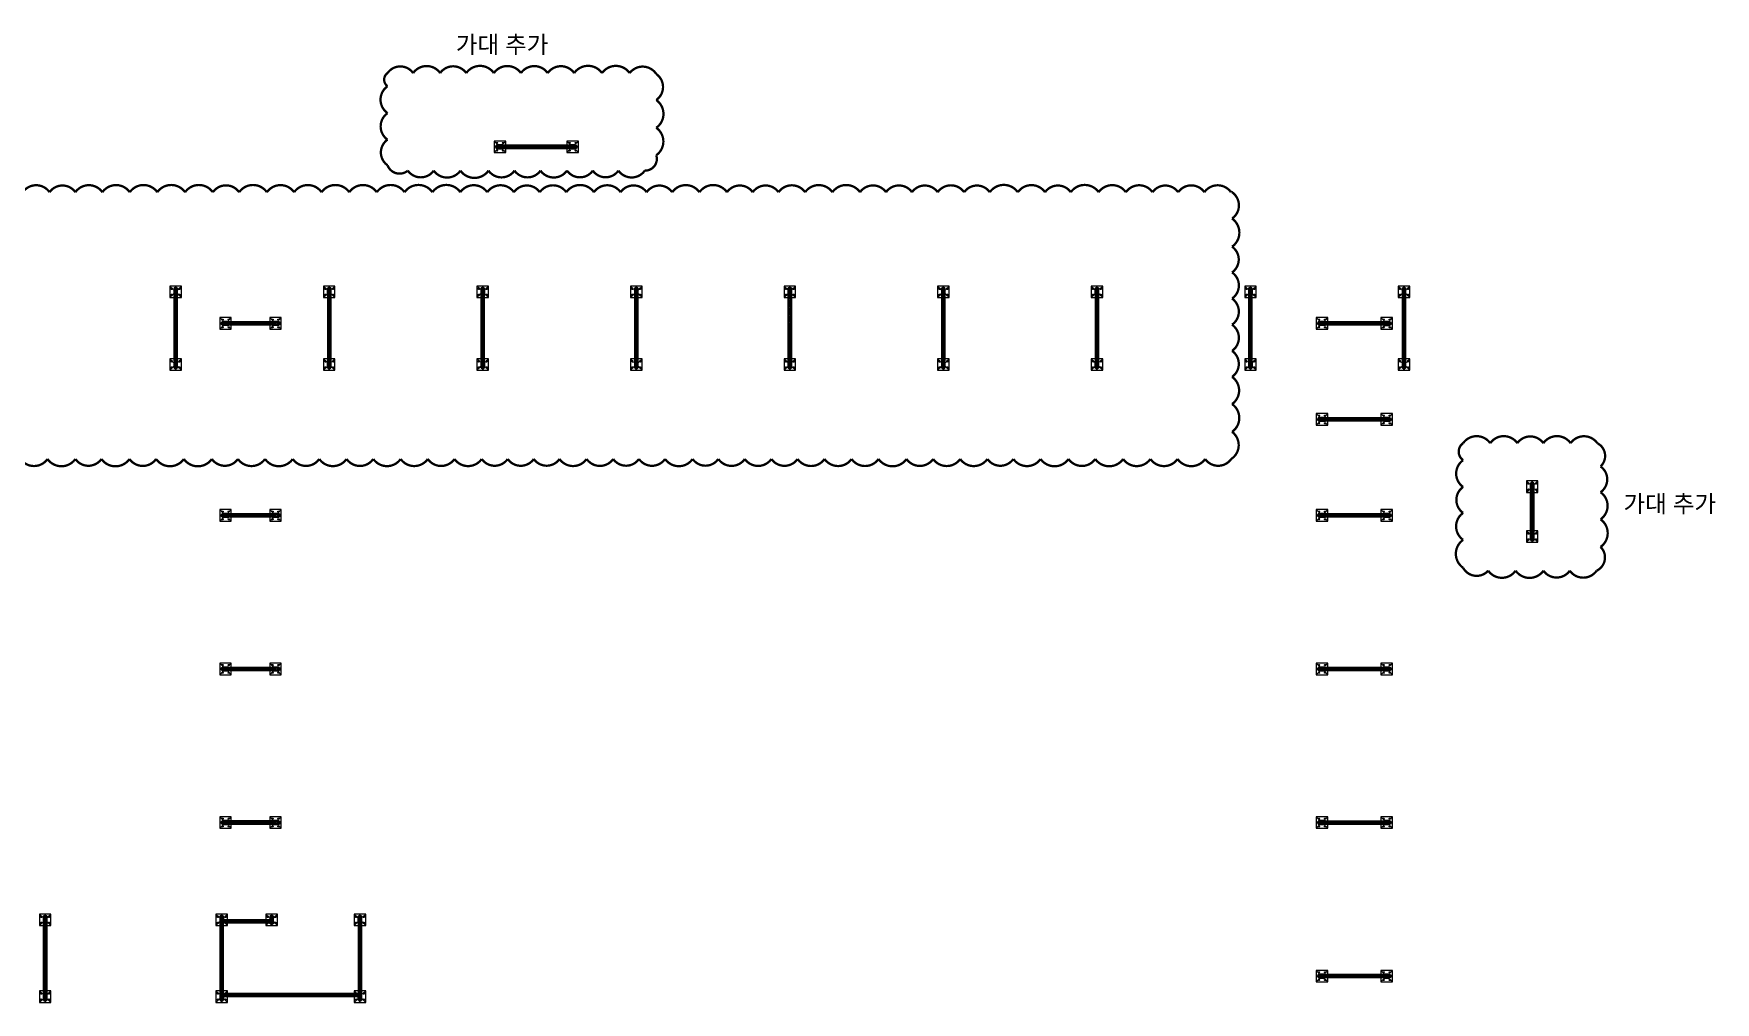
# Model space of a CAD drawing. Header units: millimetres. Extents: x 61566 to 504600, y -69328 to 118800.
# Drawn here: x 408050 to 429956, y 74558 to 87174 of the extents above; entities that cross this region are included whole.
import ezdxf
from ezdxf.enums import TextEntityAlignment as Align

# ---------------------------------------------------------------- set-up
doc = ezdxf.new("R2010")
doc.units = ezdxf.units.MM
doc.header["$LTSCALE"] = 200
doc.linetypes.add('CENTER2', pattern=[1.125, 0.75, -0.125, 0.125, -0.125])
doc.linetypes.add('phl_thick', pattern=[0])
doc.layers.get('DEFPOINTS').update_dxf_attribs({"color": 137})
doc.layers.add('@@P3_P4 환상망 SUPPORT', color=4, linetype='Continuous')
doc.styles.add('SUNJIN', font='malgun.ttf')

# ---------------------------------------------------------------- blocks, each defined once
blk = doc.blocks.new('A$Cd080613a')
at = {"layer": '@@P3_P4 환상망 SUPPORT', "color": 2, "linetype": 'phl_thick'}
for p, q in [((-20, 4.434), (-18.540497, 4.434)), ((-20, 1.034), (-20, 4.434)), ((-20, 1.034), (-18.540497, 1.034)), ((-18.540497, 4.434), (-11.18034, 4.434)), ((-18.540497, 1.034), (-18.540497, 4.434)), ((-18.540497, 1.034), (-11.18034, 1.034)), ((-13.5, 0), (-13.5, 1.034)), ((-13.5, 0), (-8, 0)), ((-11.18034, 4.434), (-10.999621, 4.526016)), ((-11.18034, 1.034), (-11.18034, 4.434)), ((-11.18034, 1.034), (-8.008727, 1.034)), ((-10.999621, 4.526016), (-10.817799, 4.607405)), ((-10.817799, 4.607405), (-10.635521, 4.678167)), ((-10.635521, 4.678167), (-10.453605, 4.738253)), ((-10.5, -10.466), (-10.5, 0)), ((-10.453605, 4.738253), (-10.273729, 4.787376)), ((-10.309559, 6.434007), (10.309559, 6.434007)), ((-10.273729, 4.787376), (-10.096742, 4.825514)), ((-10.096742, 4.825514), (-9.923378, 4.852767)), ((-9.923378, 4.852767), (-9.754732, 4.869109)), ((-9.754732, 4.869109), (-9.592018, 4.874416)), ((-9.43597, 4.869011), (-9.592018, 4.874416)), ((-9.45, 12.285517), (-8.5, 12.834)), ((-9.45, 12.285517), (-9.425949, 12.285517)), ((-9.45, 6.434), (-9.45, 12.285517)), ((-9.286802, 4.852541), (-9.43597, 4.869011)), ((-9.425949, 12.285517), (-9.225178, 12.382765)), ((-9.425949, 6.434), (-9.425949, 12.285517)), ((-9.14507, 4.825103), (-9.286802, 4.852541)), ((-9.225178, 12.382765), (-9.028632, 12.46982)), ((-9.011345, 4.786714), (-9.14507, 4.825103)), ((-9.028632, 12.46982), (-8.835734, 12.547031)), ((-8.886751, 4.737605), (-9.011345, 4.786714)), ((-8.771402, 4.677806), (-8.886751, 4.737605)), ((-8.835734, 12.547031), (-8.645934, 12.614685)), ((-8.66519, 4.60729), (-8.771402, 4.677806)), ((-8.568009, 4.52603), (-8.66519, 4.60729)), ((-8.645934, 12.614685), (-8.458704, 12.673015)), ((-8.479752, 4.434), (-8.568009, 4.52603)), ((-8.5, 12.834), (8.5, 12.834)), ((-8.383024, 4.342905), (-8.479752, 4.434)), ((-8.479752, 4.434), (8.479752, 4.434)), ((-8.458704, 12.673015), (-8.273532, 12.722205)), ((-8.298335, 4.244727), (-8.383024, 4.342905)), ((-8.225616, 4.140826), (-8.298335, 4.244727)), ((-8.273532, 12.722205), (-8.089918, 12.762387)), ((-8.164452, 4.032743), (-8.225616, 4.140826)), ((-8.114311, 3.921798), (-8.164452, 4.032743)), ((-8.073442, 3.805669), (-8.114311, 3.921798)), ((-8.089918, 12.762387), (-7.907369, 12.793645)), ((-8.041426, 3.683749), (-8.073442, 3.805669)), ((-8.018427, 3.556566), (-8.041426, 3.683749)), ((-8.004602, 3.42465), (-8.018427, 3.556566)), ((-8.006255, 0.977988), (-8.008727, 1.034)), ((-8.004136, 0.924002), (-8.006255, 0.977988)), ((-8.000031, 3.288557), (-8.004602, 3.42465)), ((-8.002394, 0.872075), (-8.004136, 0.924002)), ((-8.001102, 0.822352), (-8.002394, 0.872075)), ((-8.000288, 0.774408), (-8.001102, 0.822352)), ((-8, 0.727727), (-8.000288, 0.774408)), ((-8, -0.157176), (-8, 3.288561)), ((-7.997347, 2.169936), (-8, 2.238707)), ((-7.989459, 2.102767), (-7.997347, 2.169936)), ((-7.976272, 2.037446), (-7.989459, 2.102767)), ((-7.957771, 1.974207), (-7.976272, 2.037446)), ((-7.934047, 1.913249), (-7.957771, 1.974207)), ((-7.905217, 1.854768), (-7.934047, 1.913249)), ((-7.907369, 12.793645), (-7.725397, 12.816016)), ((-7.871396, 1.798956), (-7.905217, 1.854768)), ((-7.832213, 1.745381), (-7.871396, 1.798956)), ((-7.78686, 1.693336), (-7.832213, 1.745381)), ((-7.735268, 1.643293), (-7.78686, 1.693336)), ((-7.677382, 1.595741), (-7.735268, 1.643293)), ((-7.725397, 12.816016), (-7.543511, 12.829488)), ((-7.613221, 1.551128), (-7.677382, 1.595741)), ((-7.54299, 1.509804), (-7.613221, 1.551128)), ((-7.543511, 12.829488), (-7.361216, 12.834)), ((-7.466933, 1.472099), (-7.54299, 1.509804)), ((-7.385253, 1.438355), (-7.466933, 1.472099)), ((-7.298238, 1.408783), (-7.385253, 1.438355)), ((-7.17892, 12.829488), (-7.361216, 12.834)), ((-7.206336, 1.383563), (-7.298238, 1.408783)), ((-7.110023, 1.362871), (-7.206336, 1.383563)), ((-6.997035, 12.816016), (-7.17892, 12.829488)), ((-7.009788, 1.34687), (-7.110023, 1.362871)), ((-6.90625, 1.335597), (-7.009788, 1.34687)), ((-6.815063, 12.793645), (-6.997035, 12.816016)), ((-6.800099, 1.329011), (-6.90625, 1.335597)), ((-6.632514, 12.762387), (-6.815063, 12.793645)), ((-6.691977, 1.327135), (-6.800099, 1.329011)), ((-6.691977, 1.327135), (-6.581325, 1.329907)), ((-6.4489, 12.722205), (-6.632514, 12.762387)), ((-6.581325, 1.329907), (-6.467915, 1.337363)), ((-6.467915, 1.337363), (-6.352408, 1.349526)), ((-6.263728, 12.673015), (-6.4489, 12.722205)), ((-6.352408, 1.349526), (-6.235472, 1.366419)), ((-6.076497, 12.614685), (-6.263728, 12.673015)), ((-6.235472, 1.366419), (-6.117777, 1.387979)), ((-6.117777, 1.387979), (-6, 1.414014)), ((-5.886698, 12.547031), (-6.076497, 12.614685)), ((-6, 1.414014), (-5.30323, 1.57262)), ((-6, -1.216), (-6, 1.414014)), ((-5.6938, 12.46982), (-5.886698, 12.547031)), ((-5.497254, 12.382765), (-5.6938, 12.46982)), ((-5.296482, 12.285517), (-5.497254, 12.382765)), ((-5.30323, 1.57262), (-4.617331, 1.711087)), ((-5.296482, 12.285517), (-4.129467, 12.285517)), ((-5.296482, 6.434), (-5.296482, 12.285517)), ((-4.617331, 1.711087), (-3.940787, 1.829986)), ((-4.129467, 12.285517), (-3.727924, 12.382765)), ((-4.129467, 6.434), (-4.129467, 12.285517)), ((-3.940787, 1.829986), (-3.272149, 1.929801)), ((-3.727924, 12.382765), (-3.334832, 12.46982)), ((-3.334832, 12.46982), (-2.949037, 12.547031)), ((-3.272149, 1.929801), (-2.610019, 2.010935)), ((-2.949037, 12.547031), (-2.569437, 12.614685)), ((-2.610019, 2.010935), (-1.953047, 2.07371)), ((-2.569437, 12.614685), (-2.194977, 12.673015)), ((-2.194977, 12.673015), (-1.824632, 12.722205)), ((-1.953047, 2.07371), (-1.299912, 2.118373)), ((-1.824632, 12.722205), (-1.457404, 12.762387)), ((-1.457404, 12.762387), (-1.092307, 12.793645)), ((-1.299912, 2.118373), (-0.649322, 2.145102)), ((-1.092307, 12.793645), (-0.728363, 12.816016)), ((-0.728363, 12.816016), (-0.364591, 12.829488)), ((-0.649322, 2.145102), (0, 2.154)), ((-0.364591, 12.829488), (0, 12.834)), ((0.364591, 12.829488), (0, 12.834)), ((0.649322, 2.145102), (0, 2.154)), ((0.728363, 12.816016), (0.364591, 12.829488)), ((1.299912, 2.118373), (0.649322, 2.145102)), ((1.092307, 12.793645), (0.728363, 12.816016)), ((1.457404, 12.762387), (1.092307, 12.793645)), ((1.953047, 2.07371), (1.299912, 2.118373)), ((1.824632, 12.722205), (1.457404, 12.762387)), ((2.194977, 12.673015), (1.824632, 12.722205)), ((2.610019, 2.010935), (1.953047, 2.07371)), ((2.569437, 12.614685), (2.194977, 12.673015)), ((2.949037, 12.547031), (2.569437, 12.614685)), ((3.272149, 1.929801), (2.610019, 2.010935)), ((3.334832, 12.46982), (2.949037, 12.547031)), ((3.940787, 1.829986), (3.272149, 1.929801)), ((3.727924, 12.382765), (3.334832, 12.46982)), ((4.129467, 12.285517), (3.727924, 12.382765)), ((4.617331, 1.711087), (3.940787, 1.829986)), ((4.129467, 12.285517), (5.296482, 12.285517)), ((4.129467, 6.434), (4.129467, 12.285517)), ((5.30323, 1.57262), (4.617331, 1.711087)), ((5.296482, 12.285517), (5.517089, 12.391922)), ((5.296482, 6.434), (5.296482, 12.285517)), ((6, 1.414014), (5.30323, 1.57262)), ((5.517089, 12.391922), (5.732653, 12.48604)), ((5.732653, 12.48604), (5.943938, 12.568319)), ((5.943938, 12.568319), (6.151669, 12.639125)), ((6.117777, 1.387979), (6, 1.414014)), ((6, -1.216), (6, 1.414014)), ((6.235472, 1.366419), (6.117777, 1.387979)), ((6.151669, 12.639125), (6.356539, 12.698744)), ((6.352408, 1.349526), (6.235472, 1.366419)), ((6.467915, 1.337363), (6.352408, 1.349526)), ((6.356539, 12.698744), (6.559224, 12.747389)), ((6.581325, 1.329907), (6.467915, 1.337363)), ((6.559224, 12.747389), (6.760381, 12.785202)), ((6.691977, 1.327135), (6.581325, 1.329907)), ((6.691977, 1.327135), (6.800099, 1.329011)), ((6.760381, 12.785202), (6.960663, 12.812253)), ((6.800099, 1.329011), (6.90625, 1.335597)), ((6.90625, 1.335597), (7.009788, 1.34687)), ((6.960663, 12.812253), (7.160721, 12.828542)), ((7.009788, 1.34687), (7.110023, 1.362871)), ((7.110023, 1.362871), (7.206336, 1.383563)), ((7.160721, 12.828542), (7.361216, 12.834)), ((7.206336, 1.383563), (7.298238, 1.408783)), ((7.298238, 1.408783), (7.385253, 1.438355)), ((7.583949, 12.827266), (7.361216, 12.834)), ((7.385253, 1.438355), (7.466933, 1.472099)), ((7.466933, 1.472099), (7.54299, 1.509804)), ((7.54299, 1.509804), (7.613221, 1.551128)), ((7.806234, 12.80717), (7.583949, 12.827266)), ((7.613221, 1.551128), (7.677382, 1.595741)), ((7.677382, 1.595741), (7.735268, 1.643293)), ((7.735268, 1.643293), (7.78686, 1.693336)), ((7.78686, 1.693336), (7.832213, 1.745381)), ((8.028974, 12.773795), (7.806234, 12.80717)), ((7.832213, 1.745381), (7.871395, 1.798957)), ((7.871395, 1.798957), (7.905217, 1.854768)), ((7.905217, 1.854768), (7.934047, 1.913249)), ((7.934047, 1.913249), (7.957771, 1.974207)), ((7.957771, 1.974207), (7.976272, 2.037446)), ((7.976272, 2.037446), (7.989459, 2.102767)), ((7.989459, 2.102767), (7.997347, 2.169936)), ((7.997347, 2.169936), (8, 2.238707)), ((8, 3.288561), (8.004602, 3.42465)), ((8, -0.157176), (8, 3.288561)), ((8, 0.727727), (8.000288, 0.774408)), ((8, 0), (13.5, 0)), ((8.000288, 0.774408), (8.001102, 0.822352)), ((8.001102, 0.822352), (8.002394, 0.872075)), ((8.002394, 0.872075), (8.004128, 0.923982)), ((8.004128, 0.923982), (8.006255, 0.977988)), ((8.004602, 3.42465), (8.018427, 3.556566)), ((8.006255, 0.977988), (8.008727, 1.034)), ((8.008727, 1.034), (20, 1.034)), ((8.018427, 3.556566), (8.041426, 3.683749)), ((8.253062, 12.727113), (8.028974, 12.773795)), ((8.041426, 3.683749), (8.073442, 3.805669)), ((8.073442, 3.805669), (8.114311, 3.921798)), ((8.114311, 3.921798), (8.164452, 4.032743)), ((8.164452, 4.032743), (8.225616, 4.140826)), ((8.225616, 4.140826), (8.298335, 4.244727)), ((8.479397, 12.666988), (8.253062, 12.727113)), ((8.298335, 4.244727), (8.383024, 4.342905)), ((8.383024, 4.342905), (8.4798, 4.433966)), ((8.70889, 12.593179), (8.479397, 12.666988)), ((8.479752, 4.434), (8.567993, 4.526015)), ((9.45, 12.285517), (8.5, 12.834)), ((8.567993, 4.526015), (8.665364, 4.607404)), ((8.665364, 4.607404), (8.772082, 4.678167)), ((8.942483, 12.505333), (8.70889, 12.593179)), ((8.772082, 4.678167), (8.888251, 4.738253)), ((8.888251, 4.738253), (9.013275, 4.787375)), ((9.181157, 12.402978), (8.942483, 12.505333)), ((9.013275, 4.787375), (9.146859, 4.825513)), ((9.146859, 4.825513), (9.288848, 4.852767)), ((9.425949, 12.285517), (9.181157, 12.402978)), ((9.288848, 4.852767), (9.438622, 4.869109)), ((9.425949, 12.285517), (9.45, 12.285517)), ((9.425949, 6.434), (9.425949, 12.285517)), ((9.438622, 4.869109), (9.595039, 4.874416)), ((9.45, 6.434), (9.45, 12.285517)), ((9.757758, 4.869011), (9.595039, 4.874416)), ((9.925931, 4.852541), (9.757758, 4.869011)), ((10.099052, 4.825103), (9.925931, 4.852541)), ((10.276366, 4.786714), (10.099052, 4.825103)), ((10.45592, 4.737606), (10.276366, 4.786714)), ((10.63676, 4.677807), (10.45592, 4.737606)), ((10.5, -10.466), (10.5, 0)), ((10.81822, 4.607291), (10.63676, 4.677807)), ((10.999636, 4.526031), (10.81822, 4.607291)), ((11.18034, 4.434), (10.999636, 4.526031)), ((11.18034, 4.434), (18.540497, 4.434)), ((11.18034, 1.034), (11.18034, 4.434)), ((13.5, 0), (13.5, 1.034)), ((18.540497, 4.434), (20, 4.434)), ((18.540497, 1.034), (18.540497, 4.434)), ((20, 1.034), (20, 4.434)), ((-17.5, -10.466), (-6.800735, -10.466)), ((-17.5, -18.466001), (-17.5, -10.466)), ((-17.5, -18.466001), (17.5, -18.466001)), ((-6.800735, -16.249999), (-6.800735, -10.466)), ((-6.800735, -16.249999), (6.800735, -16.249999)), ((-6, -1.216), (6, -1.216)), ((-5, -20.63), (-5, -18.466001)), ((-4.064, -21.565999), (-5, -20.63)), ((-5, -20.63), (5, -20.63)), ((-4.064, -21.565999), (4.064, -21.565999)), ((4.064, -21.565999), (5, -20.63)), ((5, -20.63), (5, -18.466001)), ((6.800735, -10.466), (17.5, -10.466)), ((6.800735, -16.249999), (6.800735, -10.466)), ((14.5, -18.466001), (14.5, -10.466)), ((17.5, -18.466001), (17.5, -10.466))]:
    blk.add_line(p, q, dxfattribs=at)
for centre, start, end in [((-10.309559, -0.066037), 90.0000006357, 136.1868593859), ((10.309559, -0.066037), 43.8131406141, 89.9999993643)]:
    blk.add_arc(centre, 6.500044, start, end, dxfattribs=at)
for centre, start_param, end_param in [((-6, -0.157176), 3.1415926536, 4.7123889763), ((6, -0.157176), 4.7123889844, 6.2831853072)]:
    blk.add_ellipse(centre, major_axis=(2, 0), ratio=0.529412, start_param=start_param, end_param=end_param, dxfattribs=at)
blk = doc.blocks.new('A$Cbd301f87')
at = {"layer": '@@P3_P4 환상망 SUPPORT', "color": 5, "linetype": 'Continuous', "lineweight": 0, "extrusion": (2.22045e-16, 1, -2.22045e-16)}
for p, q in [((-75, 129), (75, 129)), ((-75, -21), (-75, 129)), ((-56.5, 97.5), (-56.5, 90.5)), ((-56.5, 17.5), (-56.5, 10.5)), ((-43.5, 90.5), (-43.5, 97.5)), ((-43.5, 10.5), (-43.5, 17.5)), ((-25, 55), (-25, 92)), ((-21, 55), (-25, 55)), ((-25, 16), (-25, 53)), ((-25, 53), (-21, 53)), ((-21, 92), (-21, 55)), ((-21, 53), (-21, 16)), ((-17, 100), (17, 100)), ((17, 96), (-17, 96)), ((-17, 12), (17, 12)), ((17, 8), (-17, 8)), ((21, 55), (21, 92)), ((25, 55), (21, 55)), ((21, 16), (21, 53)), ((21, 53), (25, 53)), ((25, 92), (25, 55)), ((25, 53), (25, 16)), ((43.5, 97.5), (43.5, 90.5)), ((43.5, 17.5), (43.5, 10.5)), ((56.5, 90.5), (56.5, 97.5)), ((56.5, 10.5), (56.5, 17.5)), ((75, 129), (75, -21)), ((75, -21), (-75, -21))]:
    blk.add_line(p, q, dxfattribs=at)
at = {"layer": '@@P3_P4 환상망 SUPPORT', "color": 10, "linetype": 'CENTER2', "lineweight": 0, "extrusion": (2.22045e-16, 1, -2.22045e-16)}
for p, q in [((-75, 129), (75, -21)), ((75, 129), (-75, -21))]:
    blk.add_line(p, q, dxfattribs=at)
at = {"layer": '@@P3_P4 환상망 SUPPORT', "color": 5, "linetype": 'Continuous', "lineweight": 0, "extrusion": (-4.93038e-32, -2.22045e-16, -1)}
blk.add_circle((15, 18), 4, dxfattribs=at)
at = {"layer": '@@P3_P4 환상망 SUPPORT', "color": 5, "linetype": 'Continuous', "lineweight": 0}
blk.add_circle((15, 90), 4, dxfattribs=at)
for centre, radius, start, end in [((-50, 97.5), 6.5, 0, 180), ((-50, 90.5), 6.5, 180, 0), ((-50, 17.5), 6.5, 0, 180), ((-50, 10.5), 6.5, 180, 0), ((-17, 92), 4, 90, 180), ((-17, 16), 4, 180, 270), ((17, 92), 4, 0, 90), ((17, 16), 4, 270, 0), ((50, 97.5), 6.5, 0, 180), ((50, 90.5), 6.5, 180, 0), ((50, 17.5), 6.5, 0, 180), ((50, 10.5), 6.5, 180, 0)]:
    blk.add_arc(centre, radius, start, end, dxfattribs=at)
at = {"layer": '@@P3_P4 환상망 SUPPORT', "color": 5, "linetype": 'Continuous', "lineweight": 0, "extrusion": (-4.93038e-32, -2.22045e-16, -1)}
for centre, start, end in [((17, 92), 0, 90), ((17, 16), 270, 0), ((-17, 92), 90, 180), ((-17, 16), 180, 270)]:
    blk.add_arc(centre, 8, start, end, dxfattribs=at)
at = {"layer": '@@P3_P4 환상망 SUPPORT', "color": 2, "linetype": 'Continuous', "xscale": -1}
blk.add_blockref('A$Cd080613a', (0, 100), dxfattribs=at)
at = {"layer": '@@P3_P4 환상망 SUPPORT', "color": 2, "linetype": 'Continuous', "rotation": 180}
blk.add_blockref('A$Cd080613a', (0, 8), dxfattribs=at)
blk = doc.blocks.new('A$C5ad7675c')
at = {"layer": '@@P3_P4 환상망 SUPPORT', "linetype": 'phl_thick'}
for p, q in [((-20.5, 31.329156), (-20.5, 36.1)), ((-20.5, 4.099998), (-20.5, 29.670844)), ((-18, 4.099998), (-18, 36.1)), ((-16.4, 2.5), (16.4, 2.5)), ((-15.6, 41), (-15.1, 41)), ((-15.6, 38.5), (-15.1, 38.5)), ((-13.5, 33.5), (-13.5, 36.9)), ((-13.5, 33.5), (-11, 33.5)), ((-11, 33.5), (-11, 36.9)), ((11, 33.5), (11, 36.9)), ((11, 33.5), (13.5, 33.5)), ((13.5, 33.5), (13.5, 36.9)), ((15.1, 41), (15.6, 41)), ((15.1, 38.5), (15.6, 38.5)), ((18, 4.099998), (18, 36.1)), ((20.5, 31.329156), (20.5, 36.1)), ((20.5, 4.099998), (20.5, 29.670844)), ((-20.5, -29.670845), (-20.5, -4.099998)), ((-20.5, -36.099998), (-20.5, -31.329155)), ((-18, -36.099998), (-18, -4.099998)), ((-16.4, -2.5), (16.4, -2.5)), ((-15.6, -38.5), (-15.1, -38.5)), ((-15.6, -41), (-15.1, -41)), ((-13.5, -33.5), (-11, -33.5)), ((-13.5, -36.900002), (-13.5, -33.5)), ((-11, -36.900002), (-11, -33.5)), ((11, -33.5), (13.5, -33.5)), ((11, -36.900002), (11, -33.5)), ((13.5, -36.900002), (13.5, -33.5)), ((15.1, -38.5), (15.6, -38.5)), ((15.1, -41), (15.6, -41)), ((18, -36.099998), (18, -4.099998)), ((20.5, -29.670845), (20.5, -4.099998)), ((20.5, -36.099998), (20.5, -31.329155))]:
    blk.add_line(p, q, dxfattribs=at)
for centre, radius, start, end in [((-19.25, 31.329156), 1.250001, 180, 213.5573073642), ((-15.6, 36.1), 4.9, 89.9999999125, 180), ((-19.25, 29.670844), 1.25, 146.4426896568, 180), ((-16.4, 4.1), 4.1, 180, 270.0000051939), ((-16.4, -4.1), 4.1, 89.9999948061, 180), ((-20.5, 30.5), 0.25, 326.4426865497, 33.5573134503), ((-15.6, 36.1), 2.4, 90.0000095032, 180), ((-16.4, 4.1), 1.6, 180, 270.0000136712), ((-15.1, 36.9), 4.1, 0, 89.9999998633), ((-15.1, 36.9), 1.6, 0, 90.0000136712), ((15.1, 36.9), 4.1, 90.0000001372, 180), ((15.1, 36.9), 1.6, 89.9999863288, 180), ((15.6, 36.1), 4.9, 0, 90.0000000871), ((15.6, 36.1), 2.4, 0, 89.9999904968), ((16.4, 4.1), 1.6, 269.9999863288, 0), ((16.4, 4.1), 4.1, 269.9999948061, 0), ((16.4, -4.1), 4.1, 0, 90.0000051939), ((20.5, 30.5), 0.25, 146.4426865497, 213.5573134503), ((19.25, 31.329156), 1.25, 326.4426896568, 0), ((19.25, 29.670844), 1.250001, 0, 33.5573073642), ((-19.25, -29.670844), 1.250001, 180.0000580064, 213.5573802197), ((-19.25, -31.329156), 1.25, 146.4426168014, 180), ((-15.6, -36.1), 4.9, 180, 269.9999956273), ((-20.5, -30.5), 0.25, 326.443050827, 33.556949173), ((-16.4, -4.1), 1.6, 89.9999863288, 180), ((-15.6, -36.1), 2.4, 180, 269.9999904968), ((-15.1, -36.9), 1.6, 269.9999863288, 0), ((-15.1, -36.9), 4.1, 269.9999948061, 0), ((15.1, -36.9), 4.1, 180, 270.0000051939), ((15.1, -36.9), 1.6, 180, 270.0000136712), ((15.6, -36.1), 2.4, 270.0000095032, 0), ((15.6, -36.1), 4.9, 270.0000043727, 0), ((16.4, -4.1), 1.6, 0, 90.0000136712), ((20.5, -30.5), 0.25, 146.443050827, 213.556949173), ((19.25, -29.670844), 1.25, 326.4426168014, 0), ((19.25, -31.329156), 1.250001, 0.0000580064, 33.5573802197)]:
    blk.add_arc(centre, radius, start, end, dxfattribs=at)
blk = doc.blocks.new('*U3935')
at = {"layer": '@@P3_P4 환상망 SUPPORT', "linetype": 'phl_thick'}
for p, q in [((-20, 0), (-20, 758)), ((-16, 0), (-16, 758)), ((-15, 0), (-15, 758)), ((-11, 0), (-11, 758)), ((-7, 717), (-7, 733)), ((-7, 667), (-7, 683)), ((7, 717), (7, 733)), ((7, 667), (7, 683)), ((11, 0), (11, 758)), ((15, 0), (15, 758)), ((16, 0), (16, 758)), ((20, 0), (20, 758)), ((-7, 617), (-7, 633)), ((-7, 567), (-7, 583)), ((-7, 517), (-7, 533)), ((-7, 467), (-7, 483)), ((7, 617), (7, 633)), ((7, 567), (7, 583)), ((7, 517), (7, 533)), ((7, 467), (7, 483)), ((-7, 417), (-7, 433)), ((-7, 367), (-7, 383)), ((-7, 317), (-7, 333)), ((-7, 267), (-7, 283)), ((-7, 217), (-7, 233)), ((7, 417), (7, 433)), ((7, 367), (7, 383)), ((7, 317), (7, 333)), ((7, 267), (7, 283)), ((7, 217), (7, 233)), ((-7, 167), (-7, 183)), ((-7, 117), (-7, 133)), ((-7, 67), (-7, 83)), ((-7, 17), (-7, 33)), ((7, 167), (7, 183)), ((7, 117), (7, 133)), ((7, 67), (7, 83)), ((7, 17), (7, 33))]:
    blk.add_line(p, q, dxfattribs=at)
at = {"layer": '@@P3_P4 환상망 SUPPORT', "linetype": 'Continuous'}
for p, q in [((-20, 758), (20, 758)), ((-20, 0), (20, 0))]:
    blk.add_line(p, q, dxfattribs=at)
at = {"layer": '@@P3_P4 환상망 SUPPORT', "linetype": 'phl_thick'}
for centre, start, end in [((0, 733), 0.0003, 180.0003), ((0, 717), 180.0003, 0.0003), ((0, 683), 0.0003, 180.0003), ((0, 667), 180.0003, 0.0003), ((0, 633), 0.0003, 180.0003), ((0, 617), 180.0003, 0.0003), ((0, 583), 0.0003, 180.0003), ((0, 567), 180.0003, 0.0003), ((0, 533), 0.0003, 180.0003), ((0, 517), 180.0003, 0.0003), ((0, 483), 0.0003, 180.0003), ((0, 467), 180.0003, 0.0003), ((0, 433), 0.0003, 180.0003), ((0, 417), 180.0003, 0.0003), ((0, 383), 0.0003, 180.0003), ((0, 367), 180.0003, 0.0003), ((0, 333), 0.0003, 180.0003), ((0, 317), 180.0003, 0.0003), ((0, 283), 0.0003, 180.0003), ((0, 267), 180.0003, 0.0003), ((0, 233), 0.0003, 180.0003), ((0, 217), 180.0003, 0.0003), ((0, 183), 0.0003, 180.0003), ((0, 167), 180.0003, 0.0003), ((0, 133), 0.0003, 180.0003), ((0, 117), 180.0003, 0.0003), ((0, 83), 0.0003, 180.0003), ((0, 67), 180.0003, 0.0003), ((0, 33), 0.0003, 180.0003), ((0, 17), 180.0003, 0.0003)]:
    blk.add_arc(centre, 7, start, end, dxfattribs=at)
blk = doc.blocks.new('*U3942')
at = {"layer": '@@P3_P4 환상망 SUPPORT', "linetype": 'phl_thick'}
for p, q in [((-20.5, 0), (-20.5, 916)), ((-15.6, 0), (-15.6, 916)), ((-15.1, 0), (-15.1, 916)), ((-11, 0), (-11, 916)), ((-7, 867), (-7, 883)), ((7, 867), (7, 883)), ((11, 0), (11, 916)), ((15.1, 0), (15.1, 916)), ((15.6, 0), (15.6, 916)), ((20.5, 0), (20.5, 916)), ((-7, 817), (-7, 833)), ((-7, 767), (-7, 783)), ((-7, 717), (-7, 733)), ((-7, 667), (-7, 683)), ((7, 817), (7, 833)), ((7, 767), (7, 783)), ((7, 717), (7, 733)), ((7, 667), (7, 683)), ((-7, 617), (-7, 633)), ((-7, 567), (-7, 583)), ((-7, 517), (-7, 533)), ((-7, 467), (-7, 483)), ((7, 617), (7, 633)), ((7, 567), (7, 583)), ((7, 517), (7, 533)), ((7, 467), (7, 483)), ((-7, 417), (-7, 433)), ((-7, 367), (-7, 383)), ((-7, 317), (-7, 333)), ((-7, 267), (-7, 283)), ((-7, 217), (-7, 233)), ((7, 417), (7, 433)), ((7, 367), (7, 383)), ((7, 317), (7, 333)), ((7, 267), (7, 283)), ((7, 217), (7, 233)), ((-7, 167), (-7, 183)), ((-7, 117), (-7, 133)), ((-7, 67), (-7, 83)), ((-7, 17), (-7, 33)), ((7, 167), (7, 183)), ((7, 117), (7, 133)), ((7, 67), (7, 83)), ((7, 17), (7, 33))]:
    blk.add_line(p, q, dxfattribs=at)
at = {"layer": '@@P3_P4 환상망 SUPPORT', "linetype": 'Continuous'}
for p, q in [((-20.5, 916), (20.5, 916)), ((-20.5, 0), (20.5, 0))]:
    blk.add_line(p, q, dxfattribs=at)
at = {"layer": '@@P3_P4 환상망 SUPPORT', "linetype": 'phl_thick'}
for centre, start, end in [((0, 883.000037), 0.0003062585, 180.0003062585), ((0, 866.999963), 180.0003062585, 0.0003062585), ((0, 833.000037), 0.0003062585, 180.0003062585), ((0, 816.999963), 180.0003062585, 0.0003062585), ((0, 783.000037), 0.0003062585, 180.0003062585), ((0, 766.999963), 180.0003062585, 0.0003062585), ((0, 733.000037), 0.0003062585, 180.0003062585), ((0, 716.999963), 180.0003062585, 0.0003062585), ((0, 683.000037), 0.0003062585, 180.0003062585), ((0, 666.999963), 180.0003062585, 0.0003062585), ((0, 633.000037), 0.0003062585, 180.0003062585), ((0, 616.999963), 180.0003062585, 0.0003062585), ((0, 583.000037), 0.0003062585, 180.0003062585), ((0, 566.999963), 180.0003062585, 0.0003062585), ((0, 533.000037), 0.0003062585, 180.0003062585), ((0, 516.999963), 180.0003062585, 0.0003062585), ((0, 483.000037), 0.0003062585, 180.0003062585), ((0, 466.999963), 180.0003062585, 0.0003062585), ((0, 433.000037), 0.0003062585, 180.0003062585), ((0, 416.999963), 180.0003062585, 0.0003062585), ((0, 383.000037), 0.0003062585, 180.0003062585), ((0, 366.999963), 180.0003062585, 0.0003062585), ((0, 333.000037), 0.0003062585, 180.0003062585), ((0, 316.999963), 180.0003062585, 0.0003062585), ((0, 283.000037), 0.0003062585, 180.0003062585), ((0, 266.999963), 180.0003062585, 0.0003062585), ((0, 233.000037), 0.0003062585, 180.0003062585), ((0, 216.999963), 180.0003062585, 0.0003062585), ((0, 183.000037), 0.0003062585, 180.0003062585), ((0, 166.999963), 180.0003062585, 0.0003062585), ((0, 133.000037), 0.0003062585, 180.0003062585), ((0, 116.999963), 180.0003062585, 0.0003062585), ((0, 83.000037), 0.0003062585, 180.0003062585), ((0, 66.999963), 180.0003062585, 0.0003062585), ((0, 33.000037), 0.0003062585, 180.0003062585), ((0, 16.999963), 180.0003062585, 0.0003062585)]:
    blk.add_arc(centre, 7, start, end, dxfattribs=at)
blk = doc.blocks.new('*U3943')
at = {"layer": '@@P3_P4 환상망 SUPPORT', "linetype": 'phl_thick'}
for p, q in [((-20, 0), (-20, 608)), ((-16, 0), (-16, 608)), ((-15, 0), (-15, 608)), ((-11, 0), (-11, 608)), ((-7, 567), (-7, 583)), ((-7, 517), (-7, 533)), ((-7, 467), (-7, 483)), ((7, 567), (7, 583)), ((7, 517), (7, 533)), ((7, 467), (7, 483)), ((11, 0), (11, 608)), ((15, 0), (15, 608)), ((16, 0), (16, 608)), ((20, 0), (20, 608)), ((-7, 417), (-7, 433)), ((-7, 367), (-7, 383)), ((-7, 317), (-7, 333)), ((-7, 267), (-7, 283)), ((-7, 217), (-7, 233)), ((7, 417), (7, 433)), ((7, 367), (7, 383)), ((7, 317), (7, 333)), ((7, 267), (7, 283)), ((7, 217), (7, 233)), ((-7, 167), (-7, 183)), ((-7, 117), (-7, 133)), ((-7, 67), (-7, 83)), ((-7, 17), (-7, 33)), ((7, 167), (7, 183)), ((7, 117), (7, 133)), ((7, 67), (7, 83)), ((7, 17), (7, 33))]:
    blk.add_line(p, q, dxfattribs=at)
at = {"layer": '@@P3_P4 환상망 SUPPORT', "linetype": 'Continuous'}
for p, q in [((-20, 608), (20, 608)), ((-20, 0), (20, 0))]:
    blk.add_line(p, q, dxfattribs=at)
at = {"layer": '@@P3_P4 환상망 SUPPORT', "linetype": 'phl_thick'}
for centre, start, end in [((0, 583), 0.0003, 180.0003), ((0, 567), 180.0003, 0.0003), ((0, 533), 0.0003, 180.0003), ((0, 517), 180.0003, 0.0003), ((0, 483), 0.0003, 180.0003), ((0, 467), 180.0003, 0.0003), ((0, 433), 0.0003, 180.0003), ((0, 417), 180.0003, 0.0003), ((0, 383), 0.0003, 180.0003), ((0, 367), 180.0003, 0.0003), ((0, 333), 0.0003, 180.0003), ((0, 317), 180.0003, 0.0003), ((0, 283), 0.0003, 180.0003), ((0, 267), 180.0003, 0.0003), ((0, 233), 0.0003, 180.0003), ((0, 217), 180.0003, 0.0003), ((0, 183), 0.0003, 180.0003), ((0, 167), 180.0003, 0.0003), ((0, 133), 0.0003, 180.0003), ((0, 117), 180.0003, 0.0003), ((0, 83), 0.0003, 180.0003), ((0, 67), 180.0003, 0.0003), ((0, 33), 0.0003, 180.0003), ((0, 17), 180.0003, 0.0003)]:
    blk.add_arc(centre, 7, start, end, dxfattribs=at)
blk = doc.blocks.new('*U3947')
at = {"layer": '@@P3_P4 환상망 SUPPORT', "linetype": 'phl_thick'}
for p, q in [((-20.5, 0), (-20.5, 566)), ((-15.6, 0), (-15.6, 566)), ((-15.1, 0), (-15.1, 566)), ((-11, 0), (-11, 566)), ((-7, 517), (-7, 533)), ((-7, 467), (-7, 483)), ((7, 517), (7, 533)), ((7, 467), (7, 483)), ((11, 0), (11, 566)), ((15.1, 0), (15.1, 566)), ((15.6, 0), (15.6, 566)), ((20.5, 0), (20.5, 566)), ((-7, 417), (-7, 433)), ((-7, 367), (-7, 383)), ((-7, 317), (-7, 333)), ((-7, 267), (-7, 283)), ((-7, 217), (-7, 233)), ((7, 417), (7, 433)), ((7, 367), (7, 383)), ((7, 317), (7, 333)), ((7, 267), (7, 283)), ((7, 217), (7, 233)), ((-7, 167), (-7, 183)), ((-7, 117), (-7, 133)), ((-7, 67), (-7, 83)), ((-7, 17), (-7, 33)), ((7, 167), (7, 183)), ((7, 117), (7, 133)), ((7, 67), (7, 83)), ((7, 17), (7, 33))]:
    blk.add_line(p, q, dxfattribs=at)
at = {"layer": '@@P3_P4 환상망 SUPPORT', "linetype": 'Continuous'}
for p, q in [((-20.5, 566), (20.5, 566)), ((-20.5, 0), (20.5, 0))]:
    blk.add_line(p, q, dxfattribs=at)
at = {"layer": '@@P3_P4 환상망 SUPPORT', "linetype": 'phl_thick'}
for centre, start, end in [((0, 533.000037), 0.0003062585, 180.0003062585), ((0, 516.999963), 180.0003062585, 0.0003062585), ((0, 483.000037), 0.0003062585, 180.0003062585), ((0, 466.999963), 180.0003062585, 0.0003062585), ((0, 433.000037), 0.0003062585, 180.0003062585), ((0, 416.999963), 180.0003062585, 0.0003062585), ((0, 383.000037), 0.0003062585, 180.0003062585), ((0, 366.999963), 180.0003062585, 0.0003062585), ((0, 333.000037), 0.0003062585, 180.0003062585), ((0, 316.999963), 180.0003062585, 0.0003062585), ((0, 283.000037), 0.0003062585, 180.0003062585), ((0, 266.999963), 180.0003062585, 0.0003062585), ((0, 233.000037), 0.0003062585, 180.0003062585), ((0, 216.999963), 180.0003062585, 0.0003062585), ((0, 183.000037), 0.0003062585, 180.0003062585), ((0, 166.999963), 180.0003062585, 0.0003062585), ((0, 133.000037), 0.0003062585, 180.0003062585), ((0, 116.999963), 180.0003062585, 0.0003062585), ((0, 83.000037), 0.0003062585, 180.0003062585), ((0, 66.999963), 180.0003062585, 0.0003062585), ((0, 33.000037), 0.0003062585, 180.0003062585), ((0, 16.999963), 180.0003062585, 0.0003062585)]:
    blk.add_arc(centre, 7, start, end, dxfattribs=at)
blk = doc.blocks.new('*U3917')
at = {"layer": '@@P3_P4 환상망 SUPPORT', "linetype": 'phl_thick'}
for p, q in [((-20, 0), (-20, 862)), ((-16, 0), (-16, 862)), ((-15, 0), (-15, 862)), ((-11, 0), (-11, 862)), ((-7, 817), (-7, 833)), ((-7, 767), (-7, 783)), ((-7, 717), (-7, 733)), ((-7, 667), (-7, 683)), ((7, 817), (7, 833)), ((7, 767), (7, 783)), ((7, 717), (7, 733)), ((7, 667), (7, 683)), ((11, 0), (11, 862)), ((15, 0), (15, 862)), ((16, 0), (16, 862)), ((20, 0), (20, 862)), ((-7, 617), (-7, 633)), ((-7, 567), (-7, 583)), ((-7, 517), (-7, 533)), ((-7, 467), (-7, 483)), ((7, 617), (7, 633)), ((7, 567), (7, 583)), ((7, 517), (7, 533)), ((7, 467), (7, 483)), ((-7, 417), (-7, 433)), ((-7, 367), (-7, 383)), ((-7, 317), (-7, 333)), ((-7, 267), (-7, 283)), ((-7, 217), (-7, 233)), ((7, 417), (7, 433)), ((7, 367), (7, 383)), ((7, 317), (7, 333)), ((7, 267), (7, 283)), ((7, 217), (7, 233)), ((-7, 167), (-7, 183)), ((-7, 117), (-7, 133)), ((-7, 67), (-7, 83)), ((-7, 17), (-7, 33)), ((7, 167), (7, 183)), ((7, 117), (7, 133)), ((7, 67), (7, 83)), ((7, 17), (7, 33))]:
    blk.add_line(p, q, dxfattribs=at)
at = {"layer": '@@P3_P4 환상망 SUPPORT', "linetype": 'Continuous'}
for p, q in [((-20, 862), (20, 862)), ((-20, 0), (20, 0))]:
    blk.add_line(p, q, dxfattribs=at)
at = {"layer": '@@P3_P4 환상망 SUPPORT', "linetype": 'phl_thick'}
for centre, start, end in [((0, 833), 0.0003, 180.0003), ((0, 817), 180.0003, 0.0003), ((0, 783), 0.0003, 180.0003), ((0, 767), 180.0003, 0.0003), ((0, 733), 0.0003, 180.0003), ((0, 717), 180.0003, 0.0003), ((0, 683), 0.0003, 180.0003), ((0, 667), 180.0003, 0.0003), ((0, 633), 0.0003, 180.0003), ((0, 617), 180.0003, 0.0003), ((0, 583), 0.0003, 180.0003), ((0, 567), 180.0003, 0.0003), ((0, 533), 0.0003, 180.0003), ((0, 517), 180.0003, 0.0003), ((0, 483), 0.0003, 180.0003), ((0, 467), 180.0003, 0.0003), ((0, 433), 0.0003, 180.0003), ((0, 417), 180.0003, 0.0003), ((0, 383), 0.0003, 180.0003), ((0, 367), 180.0003, 0.0003), ((0, 333), 0.0003, 180.0003), ((0, 317), 180.0003, 0.0003), ((0, 283), 0.0003, 180.0003), ((0, 267), 180.0003, 0.0003), ((0, 233), 0.0003, 180.0003), ((0, 217), 180.0003, 0.0003), ((0, 183), 0.0003, 180.0003), ((0, 167), 180.0003, 0.0003), ((0, 133), 0.0003, 180.0003), ((0, 117), 180.0003, 0.0003), ((0, 83), 0.0003, 180.0003), ((0, 67), 180.0003, 0.0003), ((0, 33), 0.0003, 180.0003), ((0, 17), 180.0003, 0.0003)]:
    blk.add_arc(centre, 7, start, end, dxfattribs=at)
blk = doc.blocks.new('*U3948')
at = {"layer": '@@P3_P4 환상망 SUPPORT', "linetype": 'phl_thick'}
for p, q in [((-20, 0), (-20, 1758)), ((-16, 0), (-16, 1758)), ((-15, 0), (-15, 1758)), ((-11, 0), (-11, 1758)), ((11, 0), (11, 1758)), ((15, 0), (15, 1758)), ((16, 0), (16, 1758)), ((20, 0), (20, 1758)), ((-7, 1717), (-7, 1733)), ((-7, 1667), (-7, 1683)), ((-7, 1617), (-7, 1633)), ((-7, 1567), (-7, 1583)), ((7, 1717), (7, 1733)), ((7, 1667), (7, 1683)), ((7, 1617), (7, 1633)), ((7, 1567), (7, 1583)), ((-7, 1517), (-7, 1533)), ((-7, 1467), (-7, 1483)), ((-7, 1417), (-7, 1433)), ((-7, 1367), (-7, 1383)), ((-7, 1317), (-7, 1333)), ((7, 1517), (7, 1533)), ((7, 1467), (7, 1483)), ((7, 1417), (7, 1433)), ((7, 1367), (7, 1383)), ((7, 1317), (7, 1333)), ((-7, 1267), (-7, 1283)), ((-7, 1217), (-7, 1233)), ((-7, 1167), (-7, 1183)), ((-7, 1117), (-7, 1133)), ((7, 1267), (7, 1283)), ((7, 1217), (7, 1233)), ((7, 1167), (7, 1183)), ((7, 1117), (7, 1133)), ((-7, 1067), (-7, 1083)), ((-7, 1017), (-7, 1033)), ((-7, 967), (-7, 983)), ((-7, 917), (-7, 933)), ((-7, 867), (-7, 883)), ((7, 1067), (7, 1083)), ((7, 1017), (7, 1033)), ((7, 967), (7, 983)), ((7, 917), (7, 933)), ((7, 867), (7, 883)), ((-7, 817), (-7, 833)), ((-7, 767), (-7, 783)), ((-7, 717), (-7, 733)), ((-7, 667), (-7, 683)), ((7, 817), (7, 833)), ((7, 767), (7, 783)), ((7, 717), (7, 733)), ((7, 667), (7, 683)), ((-7, 617), (-7, 633)), ((-7, 567), (-7, 583)), ((-7, 517), (-7, 533)), ((-7, 467), (-7, 483)), ((7, 617), (7, 633)), ((7, 567), (7, 583)), ((7, 517), (7, 533)), ((7, 467), (7, 483)), ((-7, 417), (-7, 433)), ((-7, 367), (-7, 383)), ((-7, 317), (-7, 333)), ((-7, 267), (-7, 283)), ((-7, 217), (-7, 233)), ((7, 417), (7, 433)), ((7, 367), (7, 383)), ((7, 317), (7, 333)), ((7, 267), (7, 283)), ((7, 217), (7, 233)), ((-7, 167), (-7, 183)), ((-7, 117), (-7, 133)), ((-7, 67), (-7, 83)), ((-7, 17), (-7, 33)), ((7, 167), (7, 183)), ((7, 117), (7, 133)), ((7, 67), (7, 83)), ((7, 17), (7, 33))]:
    blk.add_line(p, q, dxfattribs=at)
at = {"layer": '@@P3_P4 환상망 SUPPORT', "linetype": 'Continuous'}
for p, q in [((-20, 1758), (20, 1758)), ((-20, 0), (20, 0))]:
    blk.add_line(p, q, dxfattribs=at)
at = {"layer": '@@P3_P4 환상망 SUPPORT', "linetype": 'phl_thick'}
for centre, start, end in [((0, 1733), 0.0003, 180.0003), ((0, 1717), 180.0003, 0.0003), ((0, 1683), 0.0003, 180.0003), ((0, 1667), 180.0003, 0.0003), ((0, 1633), 0.0003, 180.0003), ((0, 1617), 180.0003, 0.0003), ((0, 1583), 0.0003, 180.0003), ((0, 1567), 180.0003, 0.0003), ((0, 1533), 0.0003, 180.0003), ((0, 1517), 180.0003, 0.0003), ((0, 1483), 0.0003, 180.0003), ((0, 1467), 180.0003, 0.0003), ((0, 1433), 0.0003, 180.0003), ((0, 1417), 180.0003, 0.0003), ((0, 1383), 0.0003, 180.0003), ((0, 1367), 180.0003, 0.0003), ((0, 1333), 0.0003, 180.0003), ((0, 1317), 180.0003, 0.0003), ((0, 1283), 0.0003, 180.0003), ((0, 1267), 180.0003, 0.0003), ((0, 1233), 0.0003, 180.0003), ((0, 1217), 180.0003, 0.0003), ((0, 1183), 0.0003, 180.0003), ((0, 1167), 180.0003, 0.0003), ((0, 1133), 0.0003, 180.0003), ((0, 1117), 180.0003, 0.0003), ((0, 1083), 0.0003, 180.0003), ((0, 1067), 180.0003, 0.0003), ((0, 1033), 0.0003, 180.0003), ((0, 1017), 180.0003, 0.0003), ((0, 983), 0.0003, 180.0003), ((0, 967), 180.0003, 0.0003), ((0, 933), 0.0003, 180.0003), ((0, 917), 180.0003, 0.0003), ((0, 883), 0.0003, 180.0003), ((0, 867), 180.0003, 0.0003), ((0, 833), 0.0003, 180.0003), ((0, 817), 180.0003, 0.0003), ((0, 783), 0.0003, 180.0003), ((0, 767), 180.0003, 0.0003), ((0, 733), 0.0003, 180.0003), ((0, 717), 180.0003, 0.0003), ((0, 683), 0.0003, 180.0003), ((0, 667), 180.0003, 0.0003), ((0, 633), 0.0003, 180.0003), ((0, 617), 180.0003, 0.0003), ((0, 583), 0.0003, 180.0003), ((0, 567), 180.0003, 0.0003), ((0, 533), 0.0003, 180.0003), ((0, 517), 180.0003, 0.0003), ((0, 483), 0.0003, 180.0003), ((0, 467), 180.0003, 0.0003), ((0, 433), 0.0003, 180.0003), ((0, 417), 180.0003, 0.0003), ((0, 383), 0.0003, 180.0003), ((0, 367), 180.0003, 0.0003), ((0, 333), 0.0003, 180.0003), ((0, 317), 180.0003, 0.0003), ((0, 283), 0.0003, 180.0003), ((0, 267), 180.0003, 0.0003), ((0, 233), 0.0003, 180.0003), ((0, 217), 180.0003, 0.0003), ((0, 183), 0.0003, 180.0003), ((0, 167), 180.0003, 0.0003), ((0, 133), 0.0003, 180.0003), ((0, 117), 180.0003, 0.0003), ((0, 83), 0.0003, 180.0003), ((0, 67), 180.0003, 0.0003), ((0, 33), 0.0003, 180.0003), ((0, 17), 180.0003, 0.0003)]:
    blk.add_arc(centre, 7, start, end, dxfattribs=at)

msp = doc.modelspace()

# ---------------------------------------------------------------- linework, layer by layer
at = {"layer": 'DEFPOINTS', "color": 6, "const_width": 30}
for points in [[(412993.4, 86660, -0.5206), (413345.2, 86660, -0.5206), (413684.8, 86660, -0.5206), (414044.7, 86660, -0.5206), (414397.2, 86660, -0.5206), (414746.2, 86660, -0.5206), (415091, 86660, -0.5206), (415453.7, 86660, -0.5206), (415814, 86660, -0.5206), (416160, 86648.2, -0.5206), (416160, 86309.1, -0.5206), (416160, 85947.7, -0.5206), (416160, 85591, -0.5206), (416010.9, 85390, -0.5206), (415667.6, 85390, -0.5206), (415333.8, 85390, -0.5206), (414997.4, 85390, -0.5206), (414652.2, 85390, -0.5206), (414314, 85390, -0.5206), (413975.2, 85390, -0.5206), (413609.5, 85390, -0.5206), (413261.6, 85390, -0.5206), (412924.3, 85390, -0.5206), (412660, 85459.2, -0.5206), (412660, 85792.8, -0.5206), (412660, 86138.5, -0.5206), (412660, 86489.3, -0.5206), (412660, 86660, -0.5206)], [(427023.1, 81840, -0.5206), (427376.3, 81840, -0.5206), (427715.1, 81840, -0.5206), (428070.1, 81840, -0.5206), (428418.2, 81840, -0.5206), (428460, 81536.9, -0.5206), (428460, 81201.7, -0.5206), (428460, 80848.5, -0.5206), (428460, 80489.5, -0.5206), (428409.8, 80180, -0.5206), (428059.5, 80180, -0.5206), (427716.2, 80180, -0.5206), (427354.2, 80180, -0.5206), (426997, 80180, -0.5206), (426670, 80217.6, -0.5206), (426670, 80581.3, -0.5206), (426670, 80932.3, -0.5206), (426670, 81270.3, -0.5206), (426670, 81618.8, -0.5206), (426670, 81840, -0.5206)]]:
    msp.add_lwpolyline(points, format="xyb", close=True, dxfattribs=at)
at = {"layer": 'DEFPOINTS', "color": 1, "const_width": 30}
msp.add_lwpolyline([(407908.2, 85108.6, -0.5206), (408257.5, 85108.6, -0.5206), (408593.7, 85108.6, -0.5206), (408945.6, 85108.6, -0.5206), (409302.2, 85108.6, -0.5206), (409661, 85108.6, -0.5206), (410022.7, 85108.6, -0.5206), (410383.9, 85108.6, -0.5206), (410726.8, 85108.6, -0.5206), (411088.5, 85108.6, -0.5206), (411442.9, 85108.6, -0.5206), (411800.7, 85108.6, -0.5206), (412161.2, 85108.6, -0.5206), (412519.6, 85108.6, -0.5206), (412881.5, 85108.6, -0.5206), (413244.6, 85108.6, -0.5206), (413607.9, 85108.6, -0.5206), (413958.3, 85108.6, -0.5206), (414306.1, 85108.6, -0.5206), (414642.9, 85108.6, -0.5206), (414987.9, 85108.6, -0.5206), (415348.2, 85108.6, -0.5206), (415695.5, 85108.6, -0.5206), (416034.4, 85108.6, -0.5206), (416367.8, 85108.6, -0.5206), (416722.6, 85108.6, -0.5206), (417081.3, 85108.6, -0.5206), (417416.7, 85108.6, -0.5206), (417753, 85108.6, -0.5206), (418099, 85108.6, -0.5206), (418454.7, 85108.6, -0.5206), (418814.5, 85108.6, -0.5206), (419152.9, 85108.6, -0.5206), (419490.9, 85108.6, -0.5206), (419825.8, 85108.6, -0.5206), (420170.5, 85108.6, -0.5206), (420504.5, 85108.6, -0.5206), (420869.9, 85108.6, -0.5206), (421224.4, 85108.6, -0.5206), (421559.5, 85108.6, -0.5206), (421922.8, 85108.6, -0.5206), (422277, 85108.6, -0.5206), (422624.5, 85108.6, -0.5206), (422958.5, 85108.6, -0.5206), (423299.8, 85108.6, -0.5206), (423646, 85108.6, -0.5206), (423660.2, 85108.6, -0.5206), (423660.2, 84765, -0.5206), (423660.2, 84399.2, -0.5206), (423660.2, 84064.6, -0.5206), (423660.2, 83723, -0.5206), (423660.2, 83383.4, -0.5206), (423660.2, 83042, -0.5206), (423660.2, 82703.6, -0.5206), (423660.2, 82350, -0.5206), (423660.2, 81987.6, -0.5206), (423649.5, 81634.3, -0.5206), (423309.8, 81634.3, -0.5206), (422950.9, 81634.3, -0.5206), (422596.4, 81634.3, -0.5206), (422241.5, 81634.3, -0.5206), (421878.4, 81634.3, -0.5206), (421530.2, 81634.3, -0.5206), (421166.6, 81634.3, -0.5206), (420811.5, 81634.3, -0.5206), (420473.3, 81634.3, -0.5206), (420119.1, 81634.3, -0.5206), (419767.1, 81634.3, -0.5206), (419419.9, 81634.3, -0.5206), (419055.7, 81634.3, -0.5206), (418704.6, 81634.3, -0.5206), (418352.4, 81634.3, -0.5206), (418001.4, 81634.3, -0.5206), (417659.7, 81634.3, -0.5206), (417313.4, 81634.3, -0.5206), (416968.6, 81634.3, -0.5206), (416634.1, 81634.3, -0.5206), (416274.7, 81634.3, -0.5206), (415934.9, 81634.3, -0.5206), (415599.3, 81634.3, -0.5206), (415253.2, 81634.3, -0.5206), (414900.5, 81634.3, -0.5206), (414564.8, 81634.3, -0.5206), (414225, 81634.3, -0.5206), (413886.6, 81634.3, -0.5206), (413532.1, 81634.3, -0.5206), (413183.9, 81634.3, -0.5206), (412830.8, 81634.3, -0.5206), (412474.6, 81634.3, -0.5206), (412126.8, 81634.3, -0.5206), (411771, 81634.3, -0.5206), (411424.7, 81634.3, -0.5206), (411064, 81634.3, -0.5206), (410711.2, 81634.3, -0.5206), (410371.4, 81634.3, -0.5206), (410006.9, 81634.3, -0.5206), (409644.9, 81634.3, -0.5206), (409298.7, 81634.3, -0.5206), (408933, 81634.3, -0.5206), (408593.6, 81634.3, -0.5206), (408230.9, 81634.3, -0.5206), (407878.8, 81634.3, -0.5206)], format="xyb", dxfattribs=at)

# ---------------------------------------------------------------- block references
at = {"layer": '@@P3_P4 환상망 SUPPORT', "linetype": 'Continuous', "xscale": -1}
for name, p, rotation in [('A$Cbd301f87', (414179, 85700), 89.99999999999977), ('A$C5ad7675c', (414125, 85700), 89.99999999999977), ('A$Cbd301f87', (415124.6, 85700), 89.99999999999974), ('A$C5ad7675c', (415070.6, 85700), 89.99999999999974), ('A$Cbd301f87', (409900, 83865.2), 179.9999999999999), ('A$C5ad7675c', (409900, 83811.2), 179.9999999999999), ('A$Cbd301f87', (411900, 83865.2), 179.9999999999999), ('A$C5ad7675c', (411900, 83811.2), 179.9999999999999), ('A$Cbd301f87', (413900, 83865.2), 179.9999999999999), ('A$C5ad7675c', (413900, 83811.2), 179.9999999999999), ('A$Cbd301f87', (415900, 83865.2), 179.9999999999999), ('A$C5ad7675c', (415900, 83811.2), 179.9999999999999), ('A$Cbd301f87', (417900, 83865.2), 179.9999999999999), ('A$C5ad7675c', (417900, 83811.2), 179.9999999999999), ('A$Cbd301f87', (419900, 83865.2), 179.9999999999999), ('A$C5ad7675c', (419900, 83811.2), 179.9999999999999), ('A$Cbd301f87', (421900, 83865.2), 179.9999999999999), ('A$C5ad7675c', (421900, 83811.2), 179.9999999999999), ('A$Cbd301f87', (423900, 83865.2), 179.9999999999999), ('A$C5ad7675c', (423900, 83811.2), 179.9999999999999), ('A$Cbd301f87', (425900, 83865.2), 179.9999999999999), ('A$C5ad7675c', (425900, 83811.2), 179.9999999999999), ('A$Cbd301f87', (410604, 83400), 89.99999999999967), ('A$Cbd301f87', (411254, 83400), 89.99999999999959), ('A$Cbd301f87', (424886.6, 83400), 89.99999999999973), ('A$Cbd301f87', (425729, 83399.9), 89.99999999999966), ('A$C5ad7675c', (410550, 83400), 89.99999999999967), ('A$C5ad7675c', (411200, 83400), 89.99999999999959), ('A$C5ad7675c', (424832.6, 83400), 89.99999999999973), ('A$C5ad7675c', (425675, 83399.9), 89.99999999999966), ('A$Cbd301f87', (409900, 82919.5), 179.9999999999999), ('A$C5ad7675c', (409900, 82865.5), 179.9999999999999), ('A$Cbd301f87', (411900, 82919.5), 179.9999999999999), ('A$C5ad7675c', (411900, 82865.5), 179.9999999999999), ('A$Cbd301f87', (413900, 82919.5), 179.9999999999999), ('A$C5ad7675c', (413900, 82865.5), 179.9999999999999), ('A$Cbd301f87', (415900, 82919.5), 179.9999999999999), ('A$C5ad7675c', (415900, 82865.5), 179.9999999999999), ('A$Cbd301f87', (417900, 82919.5), 179.9999999999999), ('A$C5ad7675c', (417900, 82865.5), 179.9999999999999), ('A$Cbd301f87', (419900, 82919.5), 179.9999999999999), ('A$C5ad7675c', (419900, 82865.5), 179.9999999999999), ('A$Cbd301f87', (421900, 82919.5), 179.9999999999999), ('A$C5ad7675c', (421900, 82865.5), 179.9999999999999), ('A$Cbd301f87', (423900, 82919.5), 179.9999999999999), ('A$C5ad7675c', (423900, 82865.5), 179.9999999999999), ('A$Cbd301f87', (425900, 82919.5), 179.9999999999999), ('A$C5ad7675c', (425900, 82865.5), 179.9999999999999), ('A$Cbd301f87', (424886.6, 82150), 89.99999999999973), ('A$C5ad7675c', (424832.6, 82150), 89.99999999999973), ('A$Cbd301f87', (425729, 82149.9), 89.99999999999966), ('A$C5ad7675c', (425675, 82149.9), 89.99999999999966), ('A$Cbd301f87', (427570, 81221), 359.9999999999997), ('A$C5ad7675c', (427570, 81275), 359.9999999999997), ('A$Cbd301f87', (410604, 80900), 89.9999999999997), ('A$C5ad7675c', (410550, 80900), 89.9999999999997), ('A$Cbd301f87', (411254, 80900), 89.9999999999996), ('A$C5ad7675c', (411200, 80900), 89.9999999999996), ('A$Cbd301f87', (424886.6, 80900), 89.99999999999973), ('A$C5ad7675c', (424832.6, 80900), 89.99999999999973), ('A$Cbd301f87', (425729, 80899.9), 89.99999999999966), ('A$C5ad7675c', (425675, 80899.9), 89.99999999999966), ('A$Cbd301f87', (427570, 80571), 359.9999999999996), ('A$C5ad7675c', (427570, 80625), 359.9999999999996), ('A$Cbd301f87', (410604, 78900), 89.9999999999997), ('A$C5ad7675c', (410550, 78900), 89.9999999999997), ('A$Cbd301f87', (411254, 78900), 89.9999999999996), ('A$C5ad7675c', (411200, 78900), 89.9999999999996), ('A$Cbd301f87', (424886.6, 78900), 89.99999999999973), ('A$C5ad7675c', (424832.6, 78900), 89.99999999999973), ('A$Cbd301f87', (425729, 78899.9), 89.99999999999966), ('A$C5ad7675c', (425675, 78899.9), 89.99999999999966), ('A$Cbd301f87', (410604, 76900), 89.99999999999972), ('A$C5ad7675c', (410550, 76900), 89.99999999999972), ('A$Cbd301f87', (411254, 76900), 89.99999999999962), ('A$C5ad7675c', (411200, 76900), 89.99999999999962), ('A$Cbd301f87', (424886.6, 76900), 89.99999999999973), ('A$C5ad7675c', (424832.6, 76900), 89.99999999999973), ('A$Cbd301f87', (425729, 76899.9), 89.99999999999966), ('A$C5ad7675c', (425675, 76899.9), 89.99999999999966), ('A$Cbd301f87', (408200, 75687.3), 179.9999999999999), ('A$C5ad7675c', (408200, 75633.3), 179.9999999999999), ('A$Cbd301f87', (410500, 75687.3), 179.9999999999999), ('A$C5ad7675c', (410500, 75633.3), 179.9999999999999), ('A$Cbd301f87', (411150, 75687.3), 179.9999999999999), ('A$C5ad7675c', (411150, 75633.3), 179.9999999999999), ('A$Cbd301f87', (412300, 75687.3), 179.9999999999999), ('A$C5ad7675c', (412300, 75633.3), 179.9999999999999), ('A$Cbd301f87', (424886.6, 74900), 89.99999999999973), ('A$C5ad7675c', (424832.6, 74900), 89.99999999999973), ('A$Cbd301f87', (425729, 74899.9), 89.99999999999966), ('A$C5ad7675c', (425675, 74899.9), 89.99999999999966), ('A$Cbd301f87', (408200, 74687.3), 179.9999999999999), ('A$Cbd301f87', (410500, 74687.3), 179.9999999999999), ('A$Cbd301f87', (412300, 74687.3), 179.9999999999999), ('A$C5ad7675c', (408200, 74633.3), 179.9999999999999), ('A$C5ad7675c', (410500, 74633.3), 179.9999999999999), ('A$C5ad7675c', (412300, 74633.3), 179.9999999999999)]:
    msp.add_blockref(name, p, dxfattribs=dict(at, rotation=rotation))
at = {"layer": '@@P3_P4 환상망 SUPPORT', "linetype": 'Continuous'}
for name, p, rotation in [('*U3917', (414167, 85700), 270), ('*U3947', (410592, 83400), 270), ('*U3935', (424874.6, 83400), 270), ('*U3935', (424874.6, 82150), 270), ('*U3947', (427570, 81233), 180), ('*U3947', (410592, 80900), 270), ('*U3935', (424874.6, 80900), 270), ('*U3947', (410592, 78900), 270), ('*U3935', (424874.6, 78900), 270), ('*U3947', (410592, 76900), 270), ('*U3935', (424874.6, 76900), 270), ('*U3943', (410521.3, 75612.8), 270), ('*U3935', (424874.6, 74900), 270), ('*U3948', (410521.3, 74653.8), 270)]:
    msp.add_blockref(name, p, dxfattribs=dict(at, rotation=rotation))
for name, p in [('*U3917', (409900, 82907.5)), ('*U3917', (411900, 82907.5)), ('*U3917', (413900, 82907.5)), ('*U3917', (415900, 82907.5)), ('*U3917', (417900, 82907.5)), ('*U3917', (419900, 82907.5)), ('*U3917', (421900, 82907.5)), ('*U3917', (423900, 82907.5)), ('*U3917', (425900, 82907.5)), ('*U3942', (408200, 74675.3)), ('*U3942', (410500, 74675.3)), ('*U3942', (412300, 74675.3))]:
    msp.add_blockref(name, p, dxfattribs=at)

# ---------------------------------------------------------------- texts
at = {"layer": 'DEFPOINTS', "color": 6, "style": 'SUNJIN'}
for p in [(413549.6, 87032.3), (428759.6, 81052.3)]:
    msp.add_text('가대 추가', height=225, dxfattribs=at).set_placement(p, align=Align.MIDDLE_LEFT)

doc.saveas('drawing.dxf')
